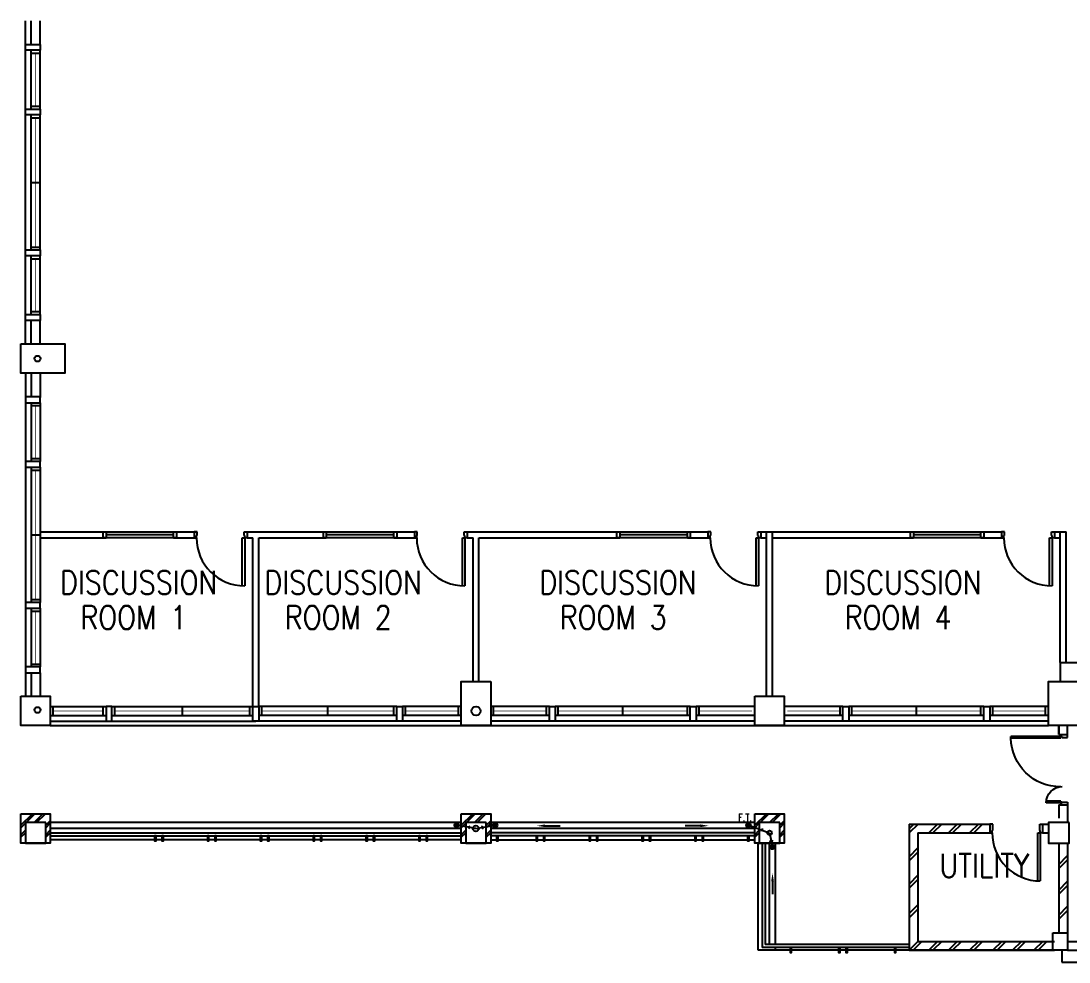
# Model space of a CAD drawing. Header units: feet. Extents: x 1670660 to 1747348, y -842699 to -759674.
# Drawn here: x 1678210 to 1696060, y -842699 to -826674 of the extents above; entities that cross this region are included whole.
import ezdxf

# ---------------------------------------------------------------- set-up
doc = ezdxf.new("R2010")
doc.units = ezdxf.units.FT
doc.header["$LTSCALE"] = 13
doc.header["$MEASUREMENT"] = 0
doc.layers.get('0').update_dxf_attribs({"linetype": 'CONTINUOUS'})
for name, color, linetype in [('COL', 3, 'CONTINUOUS'), ('DR', 7, 'CONTINUOUS'), ('extension', 1, 'CONTINUOUS'), ('H', 1, 'CONTINUOUS'), ('hatch', 7, 'CONTINUOUS'), ('LINE', 7, 'CONTINUOUS'), ('partition', 7, 'CONTINUOUS'), ('rail', 1, 'CONTINUOUS'), ('RWDP', 145, 'CONTINUOUS'), ('stair', 7, 'CONTINUOUS'), ('T50', 4, 'CONTINUOUS'), ('WALL', 2, 'CONTINUOUS'), ('WIN', 5, 'CONTINUOUS')]:
    doc.layers.add(name, color=color, linetype=linetype)
doc.styles.add('ROMANS', font='romans')

# ---------------------------------------------------------------- blocks, each defined once
blk = doc.blocks.new('FD2')
at = {"layer": 'LINE', "linetype": 'Continuous'}
for points in [[(100, 1200), (100, 1250), (0, 1250), (0, 1200)], [(100, 0), (100, 50), (0, 50), (0, 0)]]:
    blk.add_lwpolyline(points, close=True, dxfattribs=at)
at = {"layer": 'LINE', "color": 5, "linetype": 'Continuous'}
for points in [[(0, 1200), (0, 50)], [(100, 50), (100, 1200)]]:
    blk.add_lwpolyline(points, dxfattribs=at)
at = {"layer": 'LINE', "color": 1, "linetype": 'Continuous'}
blk.add_lwpolyline([(50, 50), (50, 1200)], dxfattribs=at)
blk = doc.blocks.new('FG2')
at = {"layer": 'LINE', "linetype": 'Continuous', "xscale": -1, "rotation": 180}
blk.add_blockref('FD2', (0, 0), dxfattribs=at)
blk = doc.blocks.new('d900-1b1')
at = {"layer": 'DR'}
for p, q in [((40, 100), (40, 920)), ((80, 919), (80, 100)), ((0, 0), (0, 100)), ((0, 100), (40, 100)), ((50, 0), (0, 0)), ((80, 100), (40, 100)), ((40, 100), (40, 60)), ((40, 60), (50, 60)), ((50, 60), (50, 0)), ((860, 60), (850, 60)), ((850, 60), (850, 0)), ((850, 0), (900, 0)), ((860, 100), (860, 60)), ((900, 100), (860, 100)), ((900, 0), (900, 100))]:
    blk.add_line(p, q, dxfattribs=at)
blk.add_arc((40, 100), 820, 0, 90, dxfattribs=at)
blk = doc.blocks.new('D1200')
at = {"layer": 'DR', "color": 7}
for p, q in [((37, 115), (37, 965)), ((62, 115), (62, 965)), ((1138, 115), (1138, 364)), ((1163, 115), (1163, 365)), ((0, 115), (37, 115)), ((37, 115), (37, 90)), ((62, 115), (37, 115)), ((37, 90), (50, 90)), ((50, 90), (50, 0)), ((1138, 115), (1163, 115)), ((1150, 90), (1150, 0)), ((1150, 90), (1163, 90)), ((1163, 115), (1163, 90)), ((1163, 115), (1200, 115))]:
    blk.add_line(p, q, dxfattribs=at)
blk.add_arc((1163, 90), 275, 90, 180, dxfattribs=at)
at = {"layer": 'WIN', "color": 7}
for p, q in [((62, 965), (37, 965)), ((62, 965), (62, 965)), ((50, 0), (0, 0)), ((1150, 0), (1200, 0))]:
    blk.add_line(p, q, dxfattribs=at)
blk.add_arc((50, 125), 840, 359.3227, 89.147, dxfattribs=at)
blk = doc.blocks.new('DR-900-B')
at = {"layer": 'DR'}
for p, q in [((0, 900), (-150, 900)), ((-150, 900), (-150, 860)), ((0, 850), (0, 900)), ((-150, 860), (-110, 860)), ((-110, 860), (-110, 850)), ((-110, 850), (0, 850)), ((-150, 40), (-970, 40)), ((-969, 80), (-150, 80)), ((-150, 80), (-150, 40)), ((-150, 40), (-110, 40)), ((-150, 0), (-150, 40)), ((0, 0), (-150, 0)), ((-110, 50), (0, 50)), ((-110, 40), (-110, 50)), ((0, 50), (0, 0))]:
    blk.add_line(p, q, dxfattribs=at)
blk.add_arc((-150, 40), 820, 90, 180, dxfattribs=at)

msp = doc.modelspace()

# ---------------------------------------------------------------- hatches: boundary and pattern name
at = {"layer": 'RWDP'}
h = msp.add_hatch(dxfattribs=at)
h.set_pattern_fill('ANSI31', color=0, scale=200, angle=45, style=0)
h.set_pattern_definition([(90, (3376225.03, 12.318), (25, 5e-15), [])])
edge = h.paths.add_edge_path()
edge.add_arc((1685629.8, -840370.4), 37.5, 0, 360)
h = msp.add_hatch(dxfattribs=at)
h.set_pattern_fill('ANSI31', color=0, scale=200, angle=45, style=0)
h.set_pattern_definition([(90, (-4309.03, 12.318), (-25, 5e-15), [])])
edge = h.paths.add_edge_path()
edge.add_arc((1686286.2, -840370.4), 37.5, 0, 360)
h = msp.add_hatch(dxfattribs=at)
h.set_pattern_fill('ANSI31', color=0, scale=200, angle=45, style=0)
h.set_pattern_definition([(90, (5, 12.318), (-25, 5e-15), [])])
edge = h.paths.add_edge_path()
edge.add_arc((1690600.3, -840370.4), 37.5, 0, 360)
h = msp.add_hatch(dxfattribs=at)
h.set_pattern_fill('ANSI31', color=0, scale=200, angle=45, style=0)
h.set_pattern_definition([(90, (412.74, -358.318), (-25, 5e-15), [])])
edge = h.paths.add_edge_path()
edge.add_arc((1691008, -840741), 37.5, 0, 360)

# ---------------------------------------------------------------- linework, layer by layer
at = {"color": 0}
for p, q in [((1678285.2, -832174.1), (1678285.2, -826674.1)), ((1678285.2, -832674.1), (1678285.2, -838174.1)), ((1678285.2, -832674.1), (1678285.2, -833086.6)), ((1678710.2, -838599.1), (1682210.2, -838599.1)), ((1685710.2, -838599.1), (1682210.2, -838599.1)), ((1690710.2, -838599.1), (1686210.2, -838599.1)), ((1695710.2, -838599.1), (1691210.2, -838599.1)), ((1685710.2, -840324.1), (1678710.2, -840324.1)), ((1690710.2, -840324.1), (1686210.2, -840324.1)), ((1685710.2, -840424.1), (1678710.2, -840424.1)), ((1690710.2, -840424.1), (1686210.2, -840424.1)), ((1687137, -840379), (1687395.3, -840379)), ((1689783.5, -840379), (1689525.2, -840379)), ((1690960.2, -842399.1), (1690960.2, -840674.1)), ((1691060.2, -842399.1), (1691060.2, -840674.1)), ((1691010, -841325), (1691010, -841546.2)), ((1691060.2, -842499.1), (1691060.2, -842449.1)), ((1693485.2, -842499.1), (1691210.2, -842499.1))]:
    msp.add_line(p, q, dxfattribs=at)
for points in [[(1687137, -840402.3), (1687137, -840355.7), (1686997, -840379)], [(1689783.5, -840402.3), (1689783.5, -840355.7), (1689923.5, -840379)], [(1690986.7, -841325), (1691033.3, -841325), (1691010, -841185)]]:
    msp.add_solid(points, dxfattribs=at)
at = {"layer": 'COL', "color": 0}
for points in [[(1678210.2, -832174.1), (1678960.2, -832174.1), (1678960.2, -832674.1), (1678210.2, -832674.1)], [(1686210.2, -837924.1), (1686210.2, -838674.1), (1685710.2, -838674.1), (1685710.2, -837924.1)], [(1696210.2, -837924.1), (1696210.2, -838674.1), (1695710.2, -838674.1), (1695710.2, -837924.1)], [(1678210.2, -838174.1), (1678710.2, -838174.1), (1678710.2, -838674.1), (1678210.2, -838674.1)], [(1678210.2, -838174.1), (1678710.2, -838174.1), (1678710.2, -838674.1), (1678210.2, -838674.1)], [(1690710.2, -838174.1), (1691210.2, -838174.1), (1691210.2, -838674.1), (1690710.2, -838674.1)], [(1678210.2, -840174.1), (1678710.2, -840174.1), (1678710.2, -840674.1), (1678210.2, -840674.1)], [(1685710.2, -840174.1), (1686210.2, -840174.1), (1686210.2, -840674.1), (1685710.2, -840674.1)], [(1690710.2, -840174.1), (1691210.2, -840174.1), (1691210.2, -840674.1), (1690710.2, -840674.1)], [(1678635.2, -840324.1), (1678285.2, -840324.1), (1678285.2, -840674.1), (1678635.2, -840674.1)], [(1686135.2, -840324.1), (1685785.2, -840324.1), (1685785.2, -840674.1), (1686135.2, -840674.1)], [(1691135.2, -840324.1), (1690785.2, -840324.1), (1690785.2, -840674.1), (1691135.2, -840674.1)], [(1696060.2, -840324.1), (1695710.2, -840324.1), (1695710.2, -840674.1), (1696060.2, -840674.1)], [(1695785.2, -842199.1), (1696035.2, -842199.1), (1696035.2, -842499.1), (1695785.2, -842499.1)]]:
    msp.add_lwpolyline(points, close=True, dxfattribs=at)
at = {"layer": 'DR', "color": 0}
msp.add_line((1695910.2, -835374.1), (1696010.2, -835374.1), dxfattribs=at)
at = {"layer": 'extension', "color": 0}
for p, q in [((1695935.2, -842499.1), (1695935.2, -842699.1)), ((1695935.2, -842699.1), (1697635.2, -842699.1))]:
    msp.add_line(p, q, dxfattribs=at)
at = {"layer": 'H', "color": 0}
for p, q in [((1693419.4, -840349.1), (1693335.2, -840433.3)), ((1693490.2, -840349.1), (1693340.2, -840499.1)), ((1693820.3, -840349.1), (1693670.3, -840499.1)), ((1693891, -840349.1), (1693741, -840499.1)), ((1694155.4, -840349.1), (1694005.4, -840499.1)), ((1694226.2, -840349.1), (1694076.2, -840499.1)), ((1694516.9, -840349.1), (1694366.9, -840499.1)), ((1694587.6, -840349.1), (1694437.6, -840499.1)), ((1693485.2, -840756.4), (1693335.2, -840906.4)), ((1693485.2, -840827.1), (1693335.2, -840977.1)), ((1693485.2, -841222.7), (1693335.2, -841372.7)), ((1693485.2, -841293.4), (1693335.2, -841443.4)), ((1693485.2, -841725.4), (1693335.2, -841875.4)), ((1693485.2, -841796.1), (1693335.2, -841946.1)), ((1693485.1, -842349.1), (1693335.1, -842499.1)), ((1693555.8, -842349.1), (1693405.8, -842499.1)), ((1693820.3, -842349.1), (1693670.3, -842499.1)), ((1693891, -842349.1), (1693741, -842499.1)), ((1694155.4, -842349.1), (1694005.4, -842499.1)), ((1694226.2, -842349.1), (1694076.2, -842499.1)), ((1694516.9, -842349.1), (1694366.9, -842499.1)), ((1694587.6, -842349.1), (1694437.6, -842499.1)), ((1694914.9, -842349.1), (1694764.9, -842499.1)), ((1694985.6, -842349.1), (1694835.6, -842499.1)), ((1695250.1, -842349.1), (1695100.1, -842499.1)), ((1695320.8, -842349.1), (1695170.8, -842499.1)), ((1695611.5, -842349.1), (1695461.5, -842499.1)), ((1695682.2, -842349.1), (1695532.2, -842499.1))]:
    msp.add_line(p, q, dxfattribs=at)
at = {"layer": 'hatch', "color": 0}
for p, q in [((1678210.2, -840369.3), (1678405.5, -840174.1)), ((1678298.1, -840324.1), (1678448.1, -840174.1)), ((1678434.6, -840324.1), (1678584.6, -840174.1)), ((1678477.2, -840324.1), (1678627.2, -840174.1)), ((1685710.2, -840369.3), (1685905.5, -840174.1)), ((1685798.1, -840324.1), (1685948.1, -840174.1)), ((1685934.6, -840324.1), (1686084.6, -840174.1)), ((1685977.2, -840324.1), (1686127.2, -840174.1)), ((1690710.2, -840369.3), (1690905.5, -840174.1)), ((1690798.1, -840324.1), (1690948.1, -840174.1)), ((1690960.2, -840324.1), (1691110.2, -840174.1)), ((1691002.9, -840324.1), (1691152.9, -840174.1)), ((1678210.2, -840412), (1678285.2, -840337)), ((1678635.2, -840369.3), (1678710.2, -840294.3)), ((1678635.2, -840412), (1678710.2, -840337)), ((1678635.2, -840412), (1678710.2, -840337)), ((1685710.2, -840412), (1685785.2, -840337)), ((1686135.2, -840369.3), (1686210.2, -840294.3)), ((1686135.2, -840412), (1686210.2, -840337)), ((1690710.2, -840412), (1690785.2, -840337)), ((1691135.2, -840369.3), (1691210.2, -840294.3)), ((1691135.2, -840412), (1691210.2, -840337)), ((1678210.2, -840530.3), (1678285.2, -840455.3)), ((1678210.2, -840573), (1678285.2, -840498)), ((1678635.2, -840530.3), (1678710.2, -840455.3)), ((1678635.2, -840530.3), (1678710.2, -840455.3)), ((1678635.2, -840573), (1678710.2, -840498)), ((1685710.2, -840530.3), (1685785.2, -840455.3)), ((1685710.2, -840573), (1685785.2, -840498)), ((1686135.2, -840530.3), (1686210.2, -840455.3)), ((1686135.2, -840573), (1686210.2, -840498)), ((1690710.2, -840530.3), (1690785.2, -840455.3)), ((1690710.2, -840573), (1690785.2, -840498)), ((1691135.2, -840530.3), (1691210.2, -840455.3)), ((1691135.2, -840573), (1691210.2, -840498)), ((1695885.2, -841035.8), (1696035.2, -840885.8)), ((1695885.2, -841107.5), (1696035.2, -840957.5)), ((1695885.2, -841473.5), (1696035.2, -841323.5)), ((1695885.2, -841545.1), (1696035.2, -841395.1)), ((1695885.2, -841898.5), (1696035.2, -841748.5)), ((1695885.2, -841970.1), (1696035.2, -841820.1))]:
    msp.add_line(p, q, dxfattribs=at)
at = {"layer": 'LINE', "color": 0}
for p, q in [((1678710.2, -838674.1), (1695710.2, -838674.1)), ((1685710.2, -840617.1, 0), (1678710.2, -840617.1, 0)), ((1686210.2, -840617.1, 0), (1690710.2, -840617.1)), ((1690767.2, -842499.1, 0), (1690767.2, -840674.1, 0))]:
    msp.add_line(p, q, dxfattribs=at)
at = {"layer": 'partition', "color": 0}
for p, q in [((1678535.2, -835374.1), (1679660.2, -835374.1)), ((1680810.2, -835374.1), (1681210.2, -835374.1)), ((1682060.2, -835374.1), (1682260.2, -835374.1)), ((1682260.2, -835374.1), (1683410.2, -835374.1)), ((1684560.2, -835374.1), (1684910.2, -835374.1)), ((1685810.2, -835374.1), (1688410.2, -835374.1)), ((1689560.2, -835374.1), (1689910.2, -835374.1)), ((1690810.2, -835374.1), (1693410.2, -835374.1)), ((1690910.2, -838174.1), (1690910.2, -835374.1)), ((1691010.2, -838174.1), (1691010.2, -835374.1)), ((1694560.2, -835374.1), (1694910.2, -835374.1)), ((1695810.2, -835374.1), (1695910.2, -835374.1)), ((1695910.2, -837599.1), (1695910.2, -835374.1)), ((1696010.2, -837599.1), (1696010.2, -835374.1)), ((1678535.2, -835474.1), (1679660.2, -835474.1)), ((1680810.2, -835474.1), (1681200.2, -835474.1)), ((1682060.2, -835474.1), (1682160.2, -835474.1)), ((1682160.2, -838349.1), (1682160.2, -835474.1)), ((1682260.2, -838349.1), (1682260.2, -835474.1)), ((1682260.2, -835474.1), (1683410.2, -835474.1)), ((1684560.2, -835474.1), (1684910.2, -835474.1)), ((1685810.2, -835474.1), (1685910.2, -835474.1)), ((1685810.2, -835474.1), (1685910.2, -835474.1)), ((1685810.2, -835474.1), (1685910.2, -835474.1)), ((1685910.2, -837924.1), (1685910.2, -835474.1)), ((1686010.2, -837924.1), (1686010.2, -835474.1)), ((1686010.2, -835474.1), (1688410.2, -835474.1)), ((1689560.2, -835474.1), (1689910.2, -835474.1)), ((1690810.2, -835474.1), (1690910.2, -835474.1)), ((1691010.2, -835474.1), (1693410.2, -835474.1)), ((1694560.2, -835474.1), (1694910.2, -835474.1)), ((1695810.2, -835474.1), (1695910.2, -835474.1)), ((1695810.2, -835474.1), (1695910.2, -835474.1)), ((1693385.2, -842499.1), (1690767.2, -842499.1))]:
    msp.add_line(p, q, dxfattribs=at)
at = {"layer": 'rail', "color": 0}
for p, q in [((1678710.2, -840499.1), (1685710.2, -840499.1)), ((1678710.2, -840549.1), (1685710.2, -840549.1)), ((1690710.2, -840499.1), (1686210.2, -840499.1)), ((1690710.2, -840549.1), (1686210.2, -840549.1)), ((1690835.2, -840674.1), (1690835.2, -842449.1)), ((1690885.2, -840674.1), (1690885.2, -842399.1)), ((1693335.2, -842449.1), (1690835.2, -842449.1)), ((1693335.2, -842399.1), (1690885.2, -842399.1))]:
    msp.add_line(p, q, dxfattribs=at)
at = {"layer": 'rail', "color": 0, "elevation": 0}
for points in [[(1680510.2, -840549.1), (1680485.2, -840549.1), (1680485.2, -840634.1), (1680510.2, -840634.1)], [(1680635.2, -840549.1), (1680610.2, -840549.1), (1680610.2, -840634.1), (1680635.2, -840634.1)], [(1681410.2, -840549.1), (1681385.2, -840549.1), (1681385.2, -840634.1), (1681410.2, -840634.1)], [(1681535.2, -840549.1), (1681510.2, -840549.1), (1681510.2, -840634.1), (1681535.2, -840634.1)], [(1682310.2, -840549.1), (1682285.2, -840549.1), (1682285.2, -840634.1), (1682310.2, -840634.1)], [(1682435.2, -840549.1), (1682410.2, -840549.1), (1682410.2, -840634.1), (1682435.2, -840634.1)], [(1683210.2, -840549.1), (1683185.2, -840549.1), (1683185.2, -840634.1), (1683210.2, -840634.1)], [(1683335.2, -840549.1), (1683310.2, -840549.1), (1683310.2, -840634.1), (1683335.2, -840634.1)], [(1684110.2, -840549.1), (1684085.2, -840549.1), (1684085.2, -840634.1), (1684110.2, -840634.1)], [(1684235.2, -840549.1), (1684210.2, -840549.1), (1684210.2, -840634.1), (1684235.2, -840634.1)], [(1685010.2, -840549.1), (1684985.2, -840549.1), (1684985.2, -840634.1), (1685010.2, -840634.1)], [(1685135.2, -840549.1), (1685110.2, -840549.1), (1685110.2, -840634.1), (1685135.2, -840634.1)]]:
    msp.add_lwpolyline(points, close=True, dxfattribs=at)
at = {"layer": 'rail', "color": 0}
for points in [[(1686335.2, -840549.1), (1686310.2, -840549.1), (1686310.2, -840634.1), (1686335.2, -840634.1)], [(1687010.2, -840549.1), (1686985.2, -840549.1), (1686985.2, -840634.1), (1687010.2, -840634.1)], [(1687135.2, -840549.1), (1687110.2, -840549.1), (1687110.2, -840634.1), (1687135.2, -840634.1)], [(1687910.2, -840549.1), (1687885.2, -840549.1), (1687885.2, -840634.1), (1687910.2, -840634.1)], [(1688035.2, -840549.1), (1688010.2, -840549.1), (1688010.2, -840634.1), (1688035.2, -840634.1)], [(1688810.2, -840549.1), (1688785.2, -840549.1), (1688785.2, -840634.1), (1688810.2, -840634.1)], [(1688935.2, -840549.1), (1688910.2, -840549.1), (1688910.2, -840634.1), (1688935.2, -840634.1)], [(1689710.2, -840549.1), (1689685.2, -840549.1), (1689685.2, -840634.1), (1689710.2, -840634.1)], [(1689835.2, -840549.1), (1689810.2, -840549.1), (1689810.2, -840634.1), (1689835.2, -840634.1)], [(1690610.2, -840549.1), (1690585.2, -840549.1), (1690585.2, -840634.1), (1690610.2, -840634.1)], [(1691335.2, -842449.1), (1691310.2, -842449.1), (1691310.2, -842534.1), (1691335.2, -842534.1)], [(1692160.2, -842449.1), (1692135.2, -842449.1), (1692135.2, -842534.1), (1692160.2, -842534.1)], [(1692285.2, -842449.1), (1692260.2, -842449.1), (1692260.2, -842534.1), (1692285.2, -842534.1)], [(1693110.2, -842449.1), (1693085.2, -842449.1), (1693085.2, -842534.1), (1693110.2, -842534.1)]]:
    msp.add_lwpolyline(points, close=True, dxfattribs=at)
at = {"layer": 'RWDP', "color": 0}
for p, q in [((1685958, -840424.1), (1685629.8, -840370.4)), ((1685958, -840424.1), (1686286.2, -840370.4)), ((1690605, -840370.4), (1690955.5, -840499.1)), ((1685857, -840407.6), (1685834.2, -840430.8)), ((1685857, -840407.6), (1685841.8, -840382.3)), ((1686059, -840407.6), (1686074.2, -840382.3)), ((1686059, -840407.6), (1686081.8, -840430.8)), ((1690843.8, -840458.1), (1690810.7, -840464.5)), ((1690843.8, -840458.1), (1690840.6, -840426.8)), ((1690960.2, -840499.1), (1691008, -840741)), ((1690984.1, -840620.1), (1690966, -840657)), ((1690984.1, -840620.1), (1691014, -840646))]:
    msp.add_line(p, q, dxfattribs=at)
for centre, radius in [((1678491.5, -832424.1), 50), ((1678491.5, -838407), 50), ((1685960.2, -838424.1), 75), ((1685629.8, -840370.4), 37.5), ((1685958, -840424.1), 50), ((1686286.2, -840370.4), 37.5), ((1690600.3, -840370.4), 37.5), ((1690960.2, -840499.1), 37.5), ((1691008, -840741), 37.5)]:
    msp.add_circle(centre, radius, dxfattribs=at)
at = {"layer": 'WALL', "color": 0}
for p, q in [((1678385.2, -827074.1), (1678385.2, -826674.1)), ((1678535.2, -827074.1), (1678535.2, -826674.1)), ((1678385.2, -832174.1), (1678385.2, -831774.1)), ((1678535.2, -832174.1), (1678535.2, -831774.1)), ((1678385.2, -832674.1), (1678385.2, -833074.1)), ((1678385.2, -832686.6), (1678385.2, -833074.1)), ((1678535.2, -832674.1), (1678535.2, -833074.1)), ((1678535.2, -832686.6), (1678535.2, -833086.6)), ((1695910.2, -837599.1), (1696410.2, -837599.1)), ((1695910.2, -837599.1), (1695910.2, -837924.1)), ((1678385.2, -837774.1), (1678385.2, -838174.1)), ((1678535.2, -837774.1), (1678535.2, -838174.1)), ((1695885.2, -838674.1), (1695885.2, -838824.1)), ((1695885.2, -838824.1), (1695885.2, -838674.1)), ((1696035.2, -838824.1), (1696035.2, -838674.1)), ((1695885.2, -838824.1), (1696035.2, -838824.1)), ((1695885.2, -840024.1), (1695885.2, -840249.1)), ((1695885.2, -840024.1), (1696035.2, -840024.1)), ((1696035.2, -840024.1), (1696035.2, -840324.1)), ((1693335.2, -840349.1), (1693335.2, -842499.1)), ((1693335.2, -840349.1), (1694710.2, -840349.1)), ((1695610.2, -840349.1), (1695710.2, -840349.1)), ((1693485.2, -840499.1), (1693485.2, -842349.1)), ((1693485.2, -840499.1), (1694710.2, -840499.1)), ((1695610.2, -840499.1), (1695710.2, -840499.1)), ((1695885.2, -840674.1), (1695885.2, -842199.1)), ((1696035.2, -840674.1), (1696035.2, -842199.1)), ((1693335.2, -842499.1), (1695810.2, -842499.1)), ((1695885.2, -842499.1), (1693385.2, -842499.1)), ((1693485.2, -842349.1), (1695810.2, -842349.1))]:
    msp.add_line(p, q, dxfattribs=at)
for points in [[(1678285.2, -827074.1), (1678535.2, -827074.1), (1678535.2, -827174.1), (1678285.2, -827174.1)], [(1678285.2, -828174.1), (1678535.2, -828174.1), (1678535.2, -828274.1), (1678285.2, -828274.1)], [(1678285.2, -830574.1), (1678535.2, -830574.1), (1678535.2, -830674.1), (1678285.2, -830674.1)], [(1678285.2, -831674.1), (1678535.2, -831674.1), (1678535.2, -831774.1), (1678285.2, -831774.1)], [(1678285.2, -833174.1), (1678535.2, -833174.1), (1678535.2, -833074.1), (1678285.2, -833074.1)], [(1678285.2, -834274.1), (1678535.2, -834274.1), (1678535.2, -834174.1), (1678285.2, -834174.1)], [(1678285.2, -836674.1), (1678535.2, -836674.1), (1678535.2, -836574.1), (1678285.2, -836574.1)], [(1678285.2, -837774.1), (1678535.2, -837774.1), (1678535.2, -837674.1), (1678285.2, -837674.1)], [(1679760.2, -838599.1), (1679760.2, -838349.1), (1679660.2, -838349.1), (1679660.2, -838599.1)], [(1682160.2, -838599.1), (1682160.2, -838349.1), (1682260.2, -838349.1), (1682260.2, -838599.1)], [(1684610.2, -838599.1), (1684610.2, -838349.1), (1684710.2, -838349.1), (1684710.2, -838599.1)], [(1687210.2, -838599.1), (1687210.2, -838349.1), (1687310.2, -838349.1), (1687310.2, -838599.1)], [(1689610.2, -838599.1), (1689610.2, -838349.1), (1689710.2, -838349.1), (1689710.2, -838599.1)], [(1692210.2, -838599.1), (1692210.2, -838349.1), (1692310.2, -838349.1), (1692310.2, -838599.1)], [(1694610.2, -838599.1), (1694610.2, -838349.1), (1694710.2, -838349.1), (1694710.2, -838599.1)]]:
    msp.add_lwpolyline(points, close=True, dxfattribs=at)
at = {"layer": 'WIN', "color": 0}
for p, q in [((1678385.2, -828174.1), (1678385.2, -827174.1)), ((1678385.2, -827224.1), (1678535.2, -827224.1)), ((1678535.2, -828174.1), (1678535.2, -827174.1)), ((1678385.2, -828124.1), (1678535.2, -828124.1)), ((1678385.2, -830574.1), (1678385.2, -828274.1)), ((1678385.2, -828324.1), (1678535.2, -828324.1)), ((1678535.2, -830574.1), (1678535.2, -828274.1)), ((1678385.2, -829424.1), (1678535.2, -829424.1)), ((1678385.2, -830524.1), (1678535.2, -830524.1)), ((1678385.2, -831674.1), (1678385.2, -830674.1)), ((1678385.2, -830724.1), (1678535.2, -830724.1)), ((1678535.2, -831674.1), (1678535.2, -830674.1)), ((1678385.2, -831624.1), (1678535.2, -831624.1)), ((1678385.2, -833174.1), (1678385.2, -834174.1)), ((1678385.2, -833224.1), (1678535.2, -833224.1)), ((1678535.2, -833174.1), (1678535.2, -834174.1)), ((1678385.2, -834124.1), (1678535.2, -834124.1)), ((1678385.2, -834274.1), (1678385.2, -836574.1)), ((1678535.2, -834274.1), (1678535.2, -836574.1)), ((1678385.2, -834324.1), (1678535.2, -834324.1)), ((1678385.2, -835424.1), (1678535.2, -835424.1)), ((1678385.2, -836524.1), (1678535.2, -836524.1)), ((1678385.2, -836674.1), (1678385.2, -837674.1)), ((1678385.2, -836724.1), (1678535.2, -836724.1)), ((1678535.2, -836674.1), (1678535.2, -837674.1)), ((1678385.2, -837624.1), (1678535.2, -837624.1)), ((1678710.2, -838349.1), (1679660.2, -838349.1)), ((1678760.2, -838499.1), (1678760.2, -838349.1)), ((1679610.2, -838499.1), (1679610.2, -838349.1)), ((1679760.2, -838349.1), (1682160.2, -838349.1)), ((1679810.2, -838499.1), (1679810.2, -838349.1)), ((1680960.2, -838499.1), (1680960.2, -838349.1)), ((1682110.2, -838499.1), (1682110.2, -838349.1)), ((1684610.2, -838349.1), (1682260.2, -838349.1)), ((1682310.2, -838499.1), (1682310.2, -838349.1)), ((1683435.2, -838499.1), (1683435.2, -838349.1)), ((1684560.2, -838499.1), (1684560.2, -838349.1)), ((1685710.2, -838349.1), (1684710.2, -838349.1)), ((1684760.2, -838499.1), (1684760.2, -838349.1)), ((1685660.2, -838499.1), (1685660.2, -838349.1)), ((1687210.2, -838349.1), (1686210.2, -838349.1)), ((1686260.2, -838499.1), (1686260.2, -838349.1)), ((1687160.2, -838499.1), (1687160.2, -838349.1)), ((1689610.2, -838349.1), (1687310.2, -838349.1)), ((1687360.2, -838499.1), (1687360.2, -838349.1)), ((1688460.2, -838499.1), (1688460.2, -838349.1)), ((1689560.2, -838499.1), (1689560.2, -838349.1)), ((1690710.2, -838349.1), (1689710.2, -838349.1)), ((1689760.2, -838499.1), (1689760.2, -838349.1)), ((1692210.2, -838349.1), (1691210.2, -838349.1)), ((1692160.2, -838499.1), (1692160.2, -838349.1)), ((1694610.2, -838349.1), (1692310.2, -838349.1)), ((1692360.2, -838499.1), (1692360.2, -838349.1)), ((1693460.2, -838499.1), (1693460.2, -838349.1)), ((1694560.2, -838499.1), (1694560.2, -838349.1)), ((1695710.2, -838349.1), (1694710.2, -838349.1)), ((1694760.2, -838499.1), (1694760.2, -838349.1)), ((1695660.2, -838499.1), (1695660.2, -838349.1)), ((1678710.2, -838499.1), (1679660.2, -838499.1)), ((1679760.2, -838499.1), (1682160.2, -838499.1)), ((1684610.2, -838499.1), (1682260.2, -838499.1)), ((1685710.2, -838499.1), (1684710.2, -838499.1)), ((1687210.2, -838499.1), (1686210.2, -838499.1)), ((1689610.2, -838499.1), (1687310.2, -838499.1)), ((1690710.2, -838499.1), (1689710.2, -838499.1)), ((1692210.2, -838499.1), (1691210.2, -838499.1)), ((1694610.2, -838499.1), (1692310.2, -838499.1)), ((1695710.2, -838499.1), (1694710.2, -838499.1)), ((1696035.2, -842349.1), (1697535.2, -842349.1)), ((1696035.2, -842499.1), (1697535.2, -842499.1))]:
    msp.add_line(p, q, dxfattribs=at)
at = {"layer": 'WIN', "color": 0, "const_width": 10, "flags": 128}
for points in [[(1678460.2, -828124.1), (1678460.2, -827224.1)], [(1678460.2, -830524.1), (1678460.2, -828324.1)], [(1678460.2, -830724.1), (1678460.2, -831624.1)], [(1678460.2, -834124.1), (1678460.2, -833224.1)], [(1678460.2, -834324.1), (1678460.2, -836524.1)], [(1678460.2, -836724.1), (1678460.2, -837624.1)], [(1679610.2, -838424.1), (1678760.2, -838424.1)], [(1679810.2, -838424.1), (1682110.2, -838424.1)], [(1684560.2, -838424.1), (1682310.2, -838424.1)], [(1684760.2, -838424.1), (1685660.2, -838424.1)], [(1687160.2, -838424.1), (1686260.2, -838424.1)], [(1689560.2, -838424.1), (1687360.2, -838424.1)], [(1689760.2, -838424.1), (1690660.2, -838424.1)], [(1692160.2, -838424.1), (1691260.2, -838424.1)], [(1694560.2, -838424.1), (1692360.2, -838424.1)], [(1694760.2, -838424.1), (1695660.2, -838424.1)]]:
    msp.add_lwpolyline(points, dxfattribs=at)

# ---------------------------------------------------------------- block references
at = {"layer": 'DR', "color": 0, "rotation": 179.9999999599794}
for p in [(1682060.2, -835374.1), (1685810.2, -835374.1), (1690810.2, -835374.1), (1695810.2, -835374.1)]:
    msp.add_blockref('d900-1b1', p, dxfattribs=at)
at = {"layer": 'DR', "color": 0, "xscale": -1, "rotation": 90}
msp.add_blockref('D1200', (1696035.2, -838824.1), dxfattribs=at)
at = {"layer": 'LINE', "color": 0, "rotation": 270}
for p in [(1680860.2, -835374.1), (1684610.2, -835374.1), (1689610.2, -835374.1), (1694610.2, -835374.1)]:
    msp.add_blockref('FG2', p, dxfattribs=at)
at = {"layer": 'WALL', "color": 0, "rotation": 89.99999999999999}
msp.add_blockref('DR-900-B', (1695610.2, -840349.1), dxfattribs=at)

# ---------------------------------------------------------------- texts
at = {"layer": 'stair', "color": 0, "style": 'ROMANS', "width": 0.8}
msp.add_text('F.T.', height=125, dxfattribs=at).set_placement((1690427.1, -840299.4))
at = {"layer": 'T50', "color": 0, "style": 'ROMANS', "width": 0.85}
for s, p in [('DISCUSSION', (1678874.2, -836434.8)), ('DISCUSSION', (1682356.2, -836434.8)), ('DISCUSSION', (1687037.7, -836434.8)), ('DISCUSSION', (1691891.1, -836434.8)), ('ROOM 1', (1679221.6, -837031.4)), ('ROOM 2', (1682703.6, -837031.4)), ('ROOM 3', (1687385.1, -837031.4)), ('ROOM 4', (1692238.5, -837031.4)), ('UTILITY', (1693853.3, -841259))]:
    msp.add_text(s, height=400, dxfattribs=at).set_placement(p)

doc.saveas('drawing.dxf')
